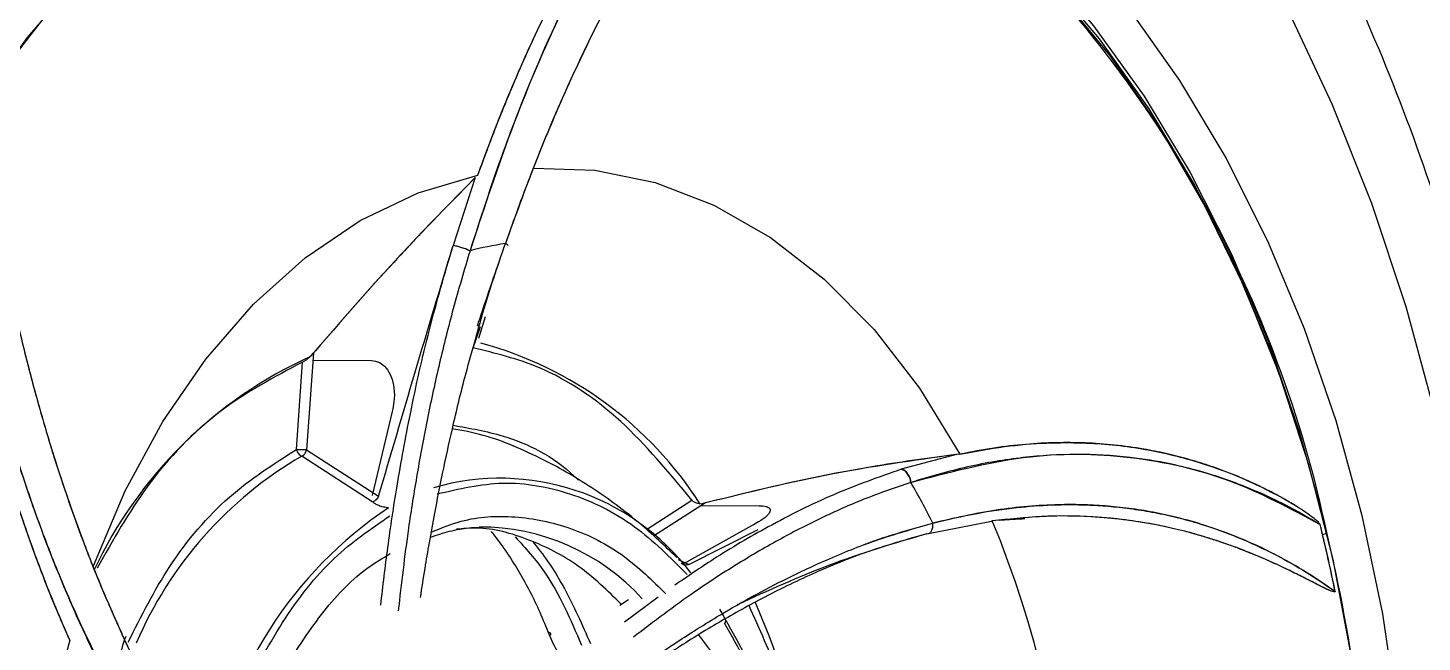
# Model space of a CAD drawing. Header units: inches. Extents: x 2 to 87, y 6 to 129.
# Drawn here: x 15.315 to 17.582, y 41.191 to 42.189 of the extents above; entities that cross this region are included whole.
import ezdxf

# ---------------------------------------------------------------- set-up
doc = ezdxf.new("R2010")
doc.units = ezdxf.units.IN
doc.header["$MEASUREMENT"] = 0
doc.layers.add('1', color=4, linetype='Continuous')

# ---------------------------------------------------------------- blocks, each defined once
blk = doc.blocks.new('2026 STRIDE')
at = {"layer": '1', "color": 3}
for p, q in [((13.7101, 20.8361), (13.674, 20.726)), ((13.7101, 20.8361), (13.674, 20.726)), ((13.7158, 20.5754), (13.7269, 20.6106)), ((13.7054, 20.5562), (13.7183, 20.594)), ((13.4193, 20.3944), (13.429, 20.5363)), ((13.4473, 20.5514), (13.4359, 20.3937)), ((13.446, 20.5398), (13.5414, 20.539)), ((13.5751, 20.4564), (13.5423, 20.3196)), ((13.5434, 20.3091), (13.4281, 20.3837)), ((13.4359, 20.3937), (13.553, 20.3185)), ((14.4922, 20.3864), (14.4025, 20.3623)), ((14.4922, 20.3864), (14.4025, 20.3623)), ((14.4978, 20.3868), (14.4922, 20.3864)), ((14.4978, 20.3868), (14.4922, 20.3864)), ((13.9882, 20.2643), (14.0618, 20.3124)), ((14.0843, 20.3077), (14, 20.2534)), ((14.0767, 20.3034), (14.1716, 20.3031)), ((14.1592, 20.2704), (14.0486, 20.2087)), ((14.0571, 20.2078), (14.1697, 20.2645)), ((14.4443, 20.2575), (14.549, 20.2782)), ((14.4443, 20.2575), (14.549, 20.2782)), ((14.549, 20.2782), (14.5505, 20.2783)), ((14.5622, 20.2799), (14.6033, 20.2822)), ((14.5641, 20.28), (14.5989, 20.282)), ((13.5667, 20.2225), (13.5715, 20.2257)), ((14.0401, 20.216), (14.0571, 20.2078)), ((13.9592, 20.1505), (13.945, 20.141)), ((14.0075, 20.1548), (13.9525, 20.1141)), ((14.1133, 20.1247), (14.1078, 20.1349)), ((14.1163, 20.119), (14.1133, 20.1247)), ((14.1173, 20.1174), (14.1136, 20.1244)), ((13.1419, 20.0906), (13.1397, 20.0858)), ((13.1619, 20.0393), (13.1397, 20.0858))]:
    blk.add_line(p, q, dxfattribs=at)
at = {"layer": '1', "color": 3, "flags": 128}
for points in [[(15.2702, 20.4526), (15.2232, 20.6261), (15.1674, 20.794), (15.1031, 20.9554), (15.0307, 21.1094), (14.9504, 21.2551), (14.8629, 21.3917), (14.7685, 21.5186), (14.6679, 21.6348), (14.5615, 21.7399), (14.45, 21.8331), (14.334, 21.9141), (14.2153, 21.9817)], [(15.1512, 20.287), (15.1846, 20.1277), (15.2086, 19.9648), (15.2231, 19.7996), (15.228, 19.6332), (15.2232, 19.4668), (15.2088, 19.3016), (15.185, 19.1387), (15.1518, 18.9792), (15.1094, 18.8244), (15.0583, 18.6752), (14.9987, 18.5327), (14.9311, 18.3979), (14.8559, 18.2717)], [(14.7724, 21.1104), (14.8547, 20.994), (14.93, 20.868), (14.9978, 20.7333), (15.0575, 20.5909), (15.1087, 20.4418), (15.1512, 20.287)], [(15.0184, 20.5127), (15.0034, 20.5534), (14.9452, 20.6929), (14.879, 20.8247), (14.8053, 20.9479), (14.7246, 21.0616), (14.6376, 21.1651)], [(15.0184, 20.5127), (15.0035, 20.5534), (14.9452, 20.6929), (14.879, 20.8247), (14.8053, 20.9479), (14.7247, 21.0616), (14.6376, 21.1651)], [(14.2485, 21.4718), (14.3302, 21.4282), (14.4338, 21.3599), (14.5329, 21.279), (14.627, 21.1864), (14.7152, 21.0825), (14.7971, 20.9681), (14.872, 20.8442), (14.9393, 20.7115), (14.9986, 20.571), (15.0494, 20.4237), (15.0906, 20.2743)], [(13.3138, 21.3714), (13.2632, 21.3369), (13.164, 21.2575), (13.0699, 21.1662), (12.9815, 21.0635), (12.8996, 20.9501), (12.8248, 20.8271), (12.7575, 20.6951), (12.6983, 20.5553), (12.6477, 20.4087), (12.606, 20.2563), (12.5735, 20.0993), (12.5504, 19.9388), (12.5369, 19.7761), (12.5332, 19.6317)], [(13.2127, 21.2986), (13.2071, 21.294), (13.1093, 21.2066), (13.0173, 21.1072), (12.9315, 20.9966), (12.8527, 20.8756), (12.7816, 20.7451), (12.7185, 20.6061), (12.6641, 20.4597), (12.6187, 20.3071), (12.5827, 20.1493), (12.5563, 19.9875), (12.5398, 19.8231), (12.5333, 19.6572), (12.5368, 19.4911), (12.5502, 19.326), (12.5736, 19.1633), (12.6037, 19.0166)], [(14.5606, 18.0276), (14.5847, 18.0504), (14.676, 18.1475), (14.7612, 18.2557), (14.8396, 18.374), (14.9107, 18.5016), (14.974, 18.6376), (15.029, 18.7809), (15.0752, 18.9306), (15.1124, 19.0854), (15.1402, 19.2443), (15.1585, 19.4061), (15.1671, 19.5695), (15.1659, 19.7334), (15.155, 19.8965), (15.1344, 20.0577), (15.1044, 20.2157), (15.065, 20.3694), (15.0167, 20.5177), (14.9597, 20.6594), (14.8945, 20.7935), (14.8216, 20.9189), (14.7415, 21.0349), (14.6548, 21.1405)], [(13.8055, 20.8516), (13.9044, 20.8482), (14.0023, 20.828), (14.098, 20.7914), (14.19, 20.7389), (14.2772, 20.6711), (14.3583, 20.5891), (14.4321, 20.4939), (14.4978, 20.3868)], [(13.8055, 20.8516), (13.9044, 20.8482), (14.0023, 20.828), (14.098, 20.7914), (14.19, 20.7389), (14.2772, 20.6711), (14.3583, 20.5891), (14.4321, 20.4939), (14.4978, 20.3868)], [(13.0895, 20.2052), (13.141, 20.3273), (13.2021, 20.4399), (13.2719, 20.5414), (13.3494, 20.6304), (13.4335, 20.7057), (13.5232, 20.7662), (13.6171, 20.8111), (13.7141, 20.8398)], [(13.0895, 20.2052), (13.141, 20.3273), (13.2021, 20.4399), (13.2719, 20.5414), (13.3494, 20.6304), (13.4335, 20.7057), (13.5232, 20.7662), (13.6171, 20.8111), (13.7141, 20.8398)]]:
    blk.add_lwpolyline(points, dxfattribs=at)
at = {"layer": '1', "color": 3}
for centre, radius, start, end in [((13.2066, 19.861), 1.9292, 11.9228, 46.115), ((13.8365, 20.1907), 0.5437, 98.2018, 104.3774), ((13.5597, 19.9757), 0.6125, 32.5727, 74.9099), ((13.7364, 19.8952), 0.7136, 114.3428, 154.9195), ((13.6132, 20.0248), 0.4076, 66.9875, 81.7286), ((13.7526, 19.8251), 0.646, 120.1599, 156.7904), ((13.7506, 19.9584), 0.3893, 37.2805, 106.1708), ((13.4254, 19.7648), 1.1478, 26.3843, 30.1364), ((13.9452, 19.7374), 0.6764, 123.7693, 170.8411), ((13.7183, 19.9132), 0.3553, 42.2467, 90.3197), ((12.9822, 19.6298), 1.6971, 345.0305, 22.465), ((12.6549, 19.6688), 2.5023, 13.5665, 13.9645), ((12.6238, 19.6613), 2.5343, 11.4416, 13.9583), ((13.1957, 23.677), 3.9094, 298.9393, 299.0537), ((12.6181, 19.6601), 2.5401, 11.4431, 13.5623), ((12.4915, 19.6369), 2.6761, 1.7055, 13.4528), ((12.9968, 19.6378), 1.2744, 354.937, 23.5568), ((14.6867, 19.6339), 1.6968, 164.588, 202.4676), ((14.4951, 19.6625), 1.4199, 162.655, 165.9107)]:
    blk.add_arc(centre, radius, start, end, dxfattribs=at)
for points, knots in [([(15.4553, 17.3783), (15.442, 17.3604), (15.4126, 17.3205), (15.3623, 17.2569), (15.3014, 17.1845), (15.2376, 17.1145), (15.1804, 17.0561), (15.1276, 17.0051), (15.0542, 16.9383), (14.9564, 16.858), (14.8431, 16.7771), (14.7437, 16.7151), (14.6557, 16.6666), (14.576, 16.6273), (14.4974, 16.5931), (14.42, 16.5637), (14.344, 16.5387), (14.2694, 16.5179), (14.1861, 16.4988), (14.0939, 16.4828), (13.9923, 16.4717), (13.8915, 16.4673), (13.7916, 16.4693), (13.6927, 16.4775), (13.5952, 16.4919), (13.5069, 16.5106), (13.4276, 16.532), (13.3565, 16.5546), (13.2855, 16.5809), (13.2146, 16.6108), (13.144, 16.6445), (13.0794, 16.6789), (12.9936, 16.729), (12.886, 16.8006), (12.774, 16.8894), (12.6803, 16.9739), (12.6032, 17.0503), (12.523, 17.1377), (12.4455, 17.2314), (12.3756, 17.3244), (12.3183, 17.4074), (12.2709, 17.481), (12.2309, 17.5469), (12.1945, 17.6102), (12.1616, 17.6707), (12.1319, 17.728), (12.1053, 17.7819), (12.0755, 17.8447), (12.0428, 17.9178), (12.0075, 18.0024), (11.975, 18.0862), (11.9451, 18.169), (11.9177, 18.2506), (11.8926, 18.3307), (11.8698, 18.4093), (11.8484, 18.4888), (11.8283, 18.5697), (11.8094, 18.6525), (11.7923, 18.7351), (11.7768, 18.8174), (11.763, 18.8992), (11.7508, 18.9806), (11.7363, 19.0899), (11.7218, 19.2279), (11.7102, 19.395), (11.7044, 19.562), (11.7045, 19.6916), (11.7066, 19.7838), (11.7086, 19.8391), (11.7112, 19.8946), (11.7144, 19.9503), (11.7184, 20.0062), (11.723, 20.0623), (11.7364, 20.2045), (11.7581, 20.3648), (11.7906, 20.5418), (11.8145, 20.6551), (11.8421, 20.77), (11.8707, 20.8757), (11.8998, 20.9731), (11.9289, 21.0628), (11.9616, 21.1554), (11.9941, 21.24), (12.0265, 21.3188), (12.0592, 21.3935), (12.0977, 21.4755), (12.1443, 21.5678), (12.1944, 21.659), (12.2422, 21.7391), (12.2783, 21.796), (12.3142, 21.8501), (12.3534, 21.9063), (12.4002, 21.9692), (12.4454, 22.0264), (12.4933, 22.0835), (12.5444, 22.1407), (12.5994, 22.198), (12.6538, 22.2508), (12.7201, 22.3109), (12.7992, 22.376), (12.8915, 22.4432), (12.9968, 22.5107), (13.1162, 22.5754), (13.2505, 22.6335), (13.372, 22.6738), (13.4801, 22.7008), (13.5747, 22.7183), (13.674, 22.7303), (13.7826, 22.7362), (13.9006, 22.7339), (14.024, 22.7218), (14.1302, 22.703), (14.2192, 22.6816), (14.291, 22.6611), (14.3633, 22.6369), (14.4362, 22.609), (14.5096, 22.5773), (14.5833, 22.5416), (14.6572, 22.5019), (14.7228, 22.4629), (14.7804, 22.4261), (14.8301, 22.3922), (14.8804, 22.3559), (14.9312, 22.317), (14.9824, 22.2755), (15.0339, 22.2313), (15.0808, 22.1886), (15.1503, 22.1223), (15.2439, 22.0249), (15.3335, 21.9188), (15.3969, 21.8368), (15.4341, 21.7865), (15.4736, 21.7307), (15.5151, 21.6691), (15.5619, 21.5958), (15.6097, 21.5159), (15.6543, 21.4361), (15.6888, 21.3704), (15.7147, 21.319), (15.7377, 21.2716), (15.7605, 21.2228), (15.7844, 21.1695), (15.8068, 21.1173), (15.8277, 21.0663), (15.8472, 21.0167), (15.8654, 20.9685), (15.884, 20.9173), (15.9177, 20.8197), (15.9621, 20.6758), (16.0037, 20.5126), (16.0331, 20.3765), (16.0536, 20.2662), (16.071, 20.1568), (16.0853, 20.0485), (16.0972, 19.9358), (16.1063, 19.8183), (16.1123, 19.6956), (16.1146, 19.5733), (16.1135, 19.4515), (16.1088, 19.3305), (16.1007, 19.2104), (16.0883, 19.0813), (16.0704, 18.9433), (16.0459, 18.7965), (16.0161, 18.651), (15.9824, 18.5131), (15.9453, 18.3822), (15.9054, 18.2578), (15.8608, 18.1338), (15.8178, 18.0269), (15.7779, 17.9357), (15.742, 17.8589), (15.703, 17.7807), (15.6606, 17.7012), (15.6148, 17.6208), (15.5654, 17.5397), (15.5122, 17.4581), (15.4745, 17.4052), (15.4553, 17.3783)], [0, 0, 0, 0, 0.003885, 0.008666, 0.014333, 0.020784, 0.025826, 0.029337, 0.034378, 0.044406, 0.053417, 0.06143, 0.067599, 0.073623, 0.079504, 0.085243, 0.090843, 0.096306, 0.101632, 0.109051, 0.116415, 0.123726, 0.130985, 0.138194, 0.145354, 0.152468, 0.157767, 0.163114, 0.168509, 0.173952, 0.179443, 0.184984, 0.18922, 0.199995, 0.211316, 0.217665, 0.224617, 0.232173, 0.240066, 0.247141, 0.253354, 0.258129, 0.262625, 0.266842, 0.270781, 0.274442, 0.277826, 0.280932, 0.286107, 0.291137, 0.296022, 0.300763, 0.305361, 0.309815, 0.314125, 0.318293, 0.32274, 0.327135, 0.331477, 0.335766, 0.340002, 0.344185, 0.348315, 0.356765, 0.36518, 0.37356, 0.381906, 0.384671, 0.387451, 0.390247, 0.393059, 0.395886, 0.398728, 0.401586, 0.417571, 0.423412, 0.429428, 0.435618, 0.441981, 0.446803, 0.451884, 0.457222, 0.462817, 0.466829, 0.471398, 0.476522, 0.482199, 0.489169, 0.494664, 0.49869, 0.501251, 0.506361, 0.51118, 0.515709, 0.519949, 0.525235, 0.530348, 0.535288, 0.540056, 0.548063, 0.555832, 0.563363, 0.573994, 0.58443, 0.594676, 0.601716, 0.608736, 0.615738, 0.623652, 0.632542, 0.641498, 0.650523, 0.655703, 0.660952, 0.66627, 0.671659, 0.677119, 0.68265, 0.688254, 0.693933, 0.697746, 0.701641, 0.70562, 0.709683, 0.71383, 0.718062, 0.722379, 0.725584, 0.735683, 0.746794, 0.750099, 0.753702, 0.757605, 0.761809, 0.766316, 0.772246, 0.777346, 0.781399, 0.784399, 0.786715, 0.789949, 0.793079, 0.796105, 0.799027, 0.801843, 0.804553, 0.807158, 0.810423, 0.820741, 0.830548, 0.836333, 0.842026, 0.847627, 0.853134, 0.858546, 0.864732, 0.870893, 0.877028, 0.883137, 0.889221, 0.895278, 0.901309, 0.908848, 0.916421, 0.924028, 0.931668, 0.938408, 0.945265, 0.952241, 0.959337, 0.963768, 0.968382, 0.97318, 0.978165, 0.983338, 0.9887, 0.994254, 1, 1, 1, 1]), ([(14.2062, 21.9885), (14.1941, 21.995), (14.1458, 22.0209), (14.0584, 22.0556), (13.944, 22.0924), (13.8268, 22.1174), (13.7071, 22.1313), (13.5853, 22.1332), (13.462, 22.1226), (13.3376, 22.0991), (13.2128, 22.0621), (13.0932, 22.0132), (12.98, 21.9542), (12.8739, 21.8871), (12.7713, 21.8101), (12.6726, 21.7236), (12.5782, 21.6279), (12.4885, 21.5236), (12.404, 21.411), (12.325, 21.2909), (12.2517, 21.1637), (12.1846, 21.0301), (12.124, 20.8909), (12.07, 20.7467), (12.0229, 20.5987), (11.983, 20.448), (11.9505, 20.2968), (11.9258, 20.1498), (11.9092, 20.0171), (11.8987, 19.9001), (11.891, 19.775), (11.8899, 19.6862), (11.8892, 19.632)], [0, 0, 0, 0, 0.011646, 0.046441, 0.081566, 0.117076, 0.153025, 0.189471, 0.226466, 0.264048, 0.302246, 0.341068, 0.375901, 0.410735, 0.44556, 0.480374, 0.515169, 0.549942, 0.584685, 0.61939, 0.654048, 0.688643, 0.723153, 0.757544, 0.791756, 0.825681, 0.859096, 0.89145, 0.920937, 0.944039, 0.965829, 1, 1, 1, 1]), ([(15.073, 21.6984), (15.1183, 21.6289), (15.2089, 21.4897), (15.3265, 21.26), (15.3918, 21.0956), (15.4242, 21.014)], [0, 0, 0, 0, 0.3350659, 0.6701315, 1, 1, 1, 1]), ([(15.4522, 19.634), (15.4504, 19.723), (15.4468, 19.9009), (15.4186, 20.1652), (15.3739, 20.4244), (15.3116, 20.6759), (15.2327, 20.9176), (15.1375, 21.1465), (15.0283, 21.3623), (14.9438, 21.4917), (14.9016, 21.5565)], [0, 0, 0, 0, 0.1250002, 0.2500002, 0.375, 0.4999999, 0.6249998, 0.7499998, 0.8749998, 1, 1, 1, 1]), ([(12.4966, 19.632), (12.4975, 19.6855), (12.4986, 19.7605), (12.5064, 19.8706), (12.5156, 19.9638), (12.5309, 20.0738), (12.5516, 20.1875), (12.5784, 20.3043), (12.6112, 20.4219), (12.6502, 20.5386), (12.6952, 20.6531), (12.7461, 20.7643), (12.8028, 20.8711), (12.8648, 20.9727), (12.9321, 21.0683), (13.0043, 21.1573), (13.0811, 21.2391), (13.1622, 21.3131), (13.2473, 21.3791), (13.3363, 21.4354), (13.4023, 21.4718), (13.4391, 21.4862), (13.4444, 21.4883)], [0, 0, 0, 0, 0.064583, 0.090532, 0.133583, 0.178172, 0.225893, 0.275574, 0.326743, 0.379025, 0.432161, 0.485965, 0.540308, 0.5951, 0.650287, 0.705843, 0.761771, 0.8181, 0.874886, 0.932209, 0.990177, 1, 1, 1, 1]), ([(14.0835, 21.4952), (14.0462, 21.4428), (13.9715, 21.338), (13.8685, 21.1506), (13.776, 20.9434), (13.7264, 20.7927), (13.7015, 20.7173)], [0, 0, 0, 0, 0.250185, 0.500172, 0.750054, 1, 1, 1, 1]), ([(14.0835, 21.4952), (14.0721, 21.4797), (14.0463, 21.4447), (14.0046, 21.3835), (13.9588, 21.3108), (13.9102, 21.2261), (13.8571, 21.1229), (13.8031, 21.0029), (13.749, 20.8644), (13.7181, 20.7685), (13.7015, 20.7173)], [0, 0, 0, 0, 0.076042, 0.171909, 0.282488, 0.393719, 0.52075, 0.682832, 0.830704, 1, 1, 1, 1]), ([(13.7141, 20.8398), (13.7265, 20.8734), (13.7489, 20.9338), (13.782, 21.0119), (13.811, 21.0757), (13.8387, 21.1323), (13.865, 21.1825), (13.8897, 21.2268), (13.9122, 21.2652), (13.9351, 21.3023), (13.9621, 21.344), (13.9913, 21.3861), (14.0204, 21.4252), (14.0432, 21.4537), (14.0602, 21.4735), (14.0717, 21.4859), (14.0786, 21.4924), (14.0818, 21.4947), (14.0829, 21.4952), (14.0833, 21.4952), (14.0835, 21.4952)], [0, 0, 0, 0, 0.129192, 0.232247, 0.31224, 0.390926, 0.471292, 0.530715, 0.589837, 0.648641, 0.707111, 0.793751, 0.863677, 0.916276, 0.953866, 0.980045, 0.99375, 0.997767, 0.999092, 1, 1, 1, 1]), ([(13.7141, 20.8398), (13.722, 20.8613), (13.7374, 20.9033), (13.7614, 20.9633), (13.7857, 21.0201), (13.8106, 21.0748), (13.8368, 21.1285), (13.8622, 21.1772), (13.8864, 21.221), (13.9091, 21.2601), (13.9325, 21.2983), (13.9569, 21.3359), (13.9813, 21.3717), (14.0044, 21.4038), (14.0247, 21.4306), (14.0464, 21.4576), (14.0642, 21.4783), (14.0775, 21.4915), (14.0814, 21.4945), (14.0827, 21.4951), (14.0832, 21.4952), (14.0834, 21.4952), (14.0835, 21.4952)], [0, 0, 0, 0, 0.082507, 0.161152, 0.235824, 0.31015, 0.385664, 0.462423, 0.5218, 0.581626, 0.641914, 0.702681, 0.76537, 0.822714, 0.87059, 0.910727, 0.974984, 0.992345, 0.99734, 0.998943, 0.999534, 1, 1, 1, 1]), ([(14.1608, 21.4715), (14.1385, 21.4441), (14.0985, 21.3947), (14.0557, 21.3342), (14.0315, 21.2978), (14.0211, 21.2819), (14.0117, 21.2672), (14.0031, 21.2536), (13.9955, 21.2413), (13.9681, 21.1963), (13.9224, 21.1152), (13.8621, 20.9913), (13.8072, 20.8624), (13.775, 20.7731), (13.759, 20.7288)], [0, 0, 0, 0, 0.143681, 0.258946, 0.284439, 0.307979, 0.329566, 0.3492, 0.36688, 0.382606, 0.540573, 0.696139, 0.849289, 1, 1, 1, 1]), ([(14.1608, 21.4715), (14.1441, 21.4512), (14.1072, 21.406), (14.0554, 21.3344), (14.005, 21.2578), (13.9614, 21.1848), (13.9172, 21.1037), (13.8737, 21.0155), (13.8321, 20.9212), (13.7937, 20.8259), (13.7709, 20.7623), (13.759, 20.7288)], [0, 0, 0, 0, 0.107424, 0.238431, 0.34234, 0.449844, 0.54517, 0.666079, 0.783931, 0.886397, 1, 1, 1, 1]), ([(12.9042, 20.9394), (12.9108, 20.8946), (12.9227, 20.8138), (12.9391, 20.7261), (12.9494, 20.676), (12.9539, 20.6545), (12.9582, 20.6349), (12.9622, 20.6172), (12.9659, 20.6012), (12.9793, 20.5439), (13.0047, 20.4468), (13.0461, 20.3159), (13.0913, 20.1943), (13.1236, 20.1218), (13.1397, 20.0858)], [0, 0, 0, 0, 0.143689, 0.258956, 0.284448, 0.307987, 0.329573, 0.349205, 0.366882, 0.382606, 0.540573, 0.696139, 0.849289, 1, 1, 1, 1]), ([(12.9042, 20.9394), (12.9091, 20.9058), (12.9199, 20.8314), (12.9389, 20.7255), (12.9608, 20.6212), (12.9829, 20.5295), (13.0087, 20.4352), (13.0381, 20.341), (13.0707, 20.2493), (13.1045, 20.1639), (13.1276, 20.1127), (13.1397, 20.0858)], [0, 0, 0, 0, 0.107485, 0.238567, 0.342524, 0.450049, 0.545403, 0.666277, 0.784106, 0.886487, 1, 1, 1, 1]), ([(13.0509, 20.0848), (13.04, 20.1099), (13.0188, 20.1589), (12.9908, 20.2327), (12.9673, 20.3009), (12.9476, 20.3638), (12.9255, 20.4409), (12.9029, 20.5309), (12.884, 20.6204), (12.8714, 20.6891), (12.8631, 20.7396), (12.8564, 20.7874), (12.8522, 20.8229), (12.8507, 20.8453), (12.8508, 20.8516), (12.851, 20.8534), (12.8512, 20.8541), (12.8513, 20.8543), (12.8514, 20.8544)], [0, 0, 0, 0, 0.113953, 0.222942, 0.314775, 0.393989, 0.474125, 0.615342, 0.735005, 0.804943, 0.865955, 0.917844, 0.976853, 0.99284, 0.997477, 0.998985, 0.999549, 1, 1, 1, 1]), ([(13.0509, 20.0848), (13.043, 20.1029), (13.0276, 20.138), (13.0061, 20.1921), (12.9862, 20.2459), (12.9675, 20.3006), (12.9496, 20.3572), (12.9339, 20.4113), (12.9202, 20.4624), (12.9084, 20.5098), (12.8973, 20.5581), (12.8867, 20.6076), (12.8773, 20.6564), (12.8692, 20.7022), (12.8628, 20.7426), (12.8566, 20.7856), (12.8524, 20.8201), (12.8507, 20.8446), (12.8508, 20.8514), (12.851, 20.8534), (12.8512, 20.8541), (12.8513, 20.8543), (12.8514, 20.8544)], [0, 0, 0, 0, 0.082382, 0.160914, 0.235488, 0.309692, 0.385138, 0.461887, 0.521286, 0.581118, 0.641396, 0.702136, 0.764497, 0.820108, 0.868797, 0.91041, 0.974901, 0.992322, 0.997333, 0.99894, 0.999533, 1, 1, 1, 1]), ([(12.8514, 20.8544), (12.8662, 20.7761), (12.8959, 20.6196), (12.9572, 20.3953), (13.0314, 20.1854), (13.089, 20.0672), (13.1178, 20.0082)], [0, 0, 0, 0, 0.250185, 0.500172, 0.750054, 1, 1, 1, 1]), ([(12.8514, 20.8544), (12.8569, 20.8237), (12.8677, 20.7641), (12.8877, 20.668), (12.9094, 20.5748), (12.9341, 20.4817), (12.9617, 20.3883), (12.9947, 20.2898), (13.0334, 20.189), (13.0743, 20.0946), (13.1033, 20.037), (13.1178, 20.0082)], [0, 0, 0, 0, 0.097964, 0.189913, 0.30984, 0.402141, 0.500118, 0.628525, 0.750026, 0.874995, 1, 1, 1, 1]), ([(13.7101, 20.8361), (13.6633, 20.7884), (13.5692, 20.6926), (13.4847, 20.5945), (13.4422, 20.5454)], [0, 0, 0, 0, 0.498632, 1, 1, 1, 1]), ([(13.7101, 20.8361), (13.6812, 20.8069), (13.6361, 20.7613), (13.5473, 20.6665), (13.49, 20.6005), (13.4473, 20.5514)], [0, 0, 0, 0, 0.312171, 0.487913, 1, 1, 1, 1]), ([(13.553, 20.3185), (13.5725, 20.385), (13.6119, 20.5194), (13.6532, 20.6567), (13.674, 20.726)], [0, 0, 0, 0, 0.49469, 1, 1, 1, 1]), ([(13.5564, 20.1417), (13.5601, 20.1729), (13.5676, 20.2371), (13.5834, 20.3408), (13.605, 20.4589), (13.6342, 20.5901), (13.6607, 20.6804), (13.674, 20.726)], [0, 0, 0, 0, 0.15975, 0.329609, 0.529308, 0.76251, 1, 1, 1, 1]), ([(13.7015, 20.7173), (13.6921, 20.6859), (13.6741, 20.6254), (13.6514, 20.5343), (13.6319, 20.445), (13.6153, 20.3555), (13.5985, 20.251), (13.5899, 20.1768), (13.5847, 20.1321)], [0, 0, 0, 0, 0.163946, 0.315278, 0.467646, 0.619723, 0.770778, 1, 1, 1, 1]), ([(13.7015, 20.7173), (13.6997, 20.7181), (13.6969, 20.7192), (13.692, 20.7209), (13.688, 20.7222), (13.6839, 20.7234), (13.6789, 20.7248), (13.6759, 20.7255), (13.674, 20.726)], [0, 0, 0, 0, 0.241089, 0.371167, 0.503762, 0.635799, 0.764278, 1, 1, 1, 1]), ([(13.7015, 20.7173), (13.6997, 20.7181), (13.697, 20.7191), (13.6922, 20.7208), (13.6882, 20.7221), (13.6841, 20.7234), (13.679, 20.7248), (13.676, 20.7255), (13.674, 20.726)], [0, 0, 0, 0, 0.235292, 0.3636402, 0.4956289, 0.6282666, 0.7584736, 1, 1, 1, 1]), ([(13.7114, 20.577), (13.7151, 20.5902), (13.7291, 20.6415), (13.7462, 20.6916), (13.759, 20.7288)], [0, 0, 0, 0, 0.257395, 1, 1, 1, 1]), ([(13.7137, 20.5955), (13.7161, 20.603), (13.731, 20.6476), (13.7462, 20.6919), (13.759, 20.7288)], [0, 0, 0, 0, 0.16697, 1, 1, 1, 1]), ([(13.7633, 20.7257), (13.7631, 20.726), (13.7629, 20.7267), (13.7602, 20.7281), (13.759, 20.7288)], [0, 0, 0, 0, 0.5125, 1, 1, 1, 1]), ([(13.7633, 20.7256), (13.7631, 20.726), (13.7629, 20.7267), (13.7602, 20.7281), (13.759, 20.7288)], [0, 0, 0, 0, 0.515809, 1, 1, 1, 1]), ([(13.6211, 20.1541), (13.6235, 20.1698), (13.6279, 20.1993), (13.6358, 20.245), (13.6451, 20.2964), (13.6573, 20.3582), (13.6738, 20.4336), (13.6916, 20.5077), (13.7057, 20.557), (13.7114, 20.577)], [0, 0, 0, 0, 0.111139, 0.209553, 0.323227, 0.474143, 0.646249, 0.856823, 1, 1, 1, 1]), ([(14.0618, 20.3124), (14.0246, 20.3574), (13.9501, 20.4472), (13.8269, 20.5303), (13.7428, 20.5507), (13.7065, 20.5595)], [0, 0, 0, 0, 0.362577, 0.725154, 1, 1, 1, 1]), ([(13.429, 20.5363), (13.3835, 20.5122), (13.2923, 20.4639), (13.1779, 20.3474), (13.1212, 20.2475), (13.0952, 20.2018)], [0, 0, 0, 0, 0.351872, 0.703744, 1, 1, 1, 1]), ([(13.429, 20.5363), (13.4296, 20.5366), (13.4309, 20.5372), (13.4339, 20.5391), (13.4381, 20.5422), (13.443, 20.5466), (13.4459, 20.5498), (13.4473, 20.5514)], [0, 0, 0, 0, 0.105476, 0.219665, 0.464858, 0.730397, 1, 1, 1, 1]), ([(13.5414, 20.539), (13.5458, 20.5384), (13.5547, 20.5371), (13.5657, 20.5273), (13.574, 20.5128), (13.5786, 20.4937), (13.5789, 20.4739), (13.5762, 20.4615), (13.5751, 20.4564)], [0, 0, 0, 0, 0.161416, 0.322613, 0.489718, 0.670379, 0.864807, 1, 1, 1, 1]), ([(13.6742, 20.4337), (13.7012, 20.429), (13.7694, 20.4172), (13.8391, 20.3826), (13.8757, 20.3467), (13.878, 20.3445)], [0, 0, 0, 0, 0.381562, 0.960944, 1, 1, 1, 1]), ([(14.0375, 20.219), (14.0178, 20.2378), (13.9747, 20.279), (13.9002, 20.3337), (13.8282, 20.3757), (13.7819, 20.3958), (13.765, 20.4031)], [0, 0, 0, 0, 0.247217, 0.540417, 0.833393, 1, 1, 1, 1]), ([(14.4978, 20.3868), (14.522, 20.3914), (14.5697, 20.4003), (14.6361, 20.4056), (14.6944, 20.4059), (14.7457, 20.4025), (14.806, 20.3944), (14.8726, 20.3791), (14.9345, 20.3575), (14.98, 20.3377), (15.0127, 20.3208), (15.033, 20.31), (15.0421, 20.3038), (15.0421, 20.3038)], [0, 0, 0, 0, 0.122333, 0.24079, 0.341337, 0.427502, 0.514384, 0.668604, 0.798613, 0.873973, 0.94115, 0.999998, 1, 1, 1, 1]), ([(15.0833, 20.2726), (15.0832, 20.2727), (15.0831, 20.273), (15.0829, 20.2735), (15.082, 20.2747), (15.0789, 20.278), (15.067, 20.2877), (15.0486, 20.3), (15.0242, 20.3146), (14.999, 20.3282), (14.9693, 20.3425), (14.9365, 20.3563), (14.9021, 20.3688), (14.8676, 20.3794), (14.8325, 20.3882), (14.7932, 20.396), (14.7496, 20.4021), (14.7019, 20.4055), (14.6539, 20.4059), (14.6043, 20.4032), (14.5523, 20.3974), (14.5162, 20.3904), (14.4978, 20.3868)], [0, 0, 0, 0, 0.000424, 0.000953, 0.002361, 0.006672, 0.021485, 0.076007, 0.1158, 0.163488, 0.218903, 0.281854, 0.342455, 0.402831, 0.46299, 0.52294, 0.602159, 0.67985, 0.756079, 0.833442, 0.914786, 1, 1, 1, 1]), ([(13.146, 20.0816), (13.1673, 20.1239), (13.2131, 20.2147), (13.307, 20.3229), (13.3822, 20.3708), (13.4193, 20.3944)], [0, 0, 0, 0, 0.3058982, 0.6571606, 1, 1, 1, 1]), ([(13.4193, 20.3944), (13.4197, 20.3932), (13.4204, 20.3908), (13.4226, 20.3876), (13.4252, 20.385), (13.4271, 20.3841), (13.4281, 20.3837)], [0, 0, 0, 0, 0.25, 0.5, 0.75, 1, 1, 1, 1]), ([(13.4359, 20.3937), (13.4347, 20.3937), (13.4322, 20.3937), (13.4275, 20.3939), (13.4228, 20.3941), (13.4204, 20.3943), (13.4193, 20.3944)], [0, 0, 0, 0, 0.2515858, 0.503727, 0.7548358, 1, 1, 1, 1]), ([(13.4281, 20.3837), (13.4289, 20.3841), (13.4306, 20.385), (13.4328, 20.3873), (13.4348, 20.3902), (13.4355, 20.3925), (13.4359, 20.3937)], [0, 0, 0, 0, 0.235223, 0.500032, 0.721415, 1, 1, 1, 1]), ([(14.4922, 20.3864), (14.4223, 20.3766), (14.2822, 20.3568), (14.1448, 20.3226), (14.0759, 20.3055)], [0, 0, 0, 0, 0.498632, 1, 1, 1, 1]), ([(14.4922, 20.3864), (14.4493, 20.3807), (14.3823, 20.3716), (14.2459, 20.347), (14.1532, 20.3245), (14.0843, 20.3077)], [0, 0, 0, 0, 0.312274, 0.48796, 1, 1, 1, 1]), ([(14.4181, 20.341), (14.4795, 20.3573), (14.6023, 20.3899), (14.7764, 20.3872), (14.9395, 20.3502), (15.0353, 20.2985), (15.0833, 20.2726)], [0, 0, 0, 0, 0.2499457, 0.4998281, 0.7498148, 1, 1, 1, 1]), ([(15.0833, 20.2726), (15.0648, 20.2833), (15.0292, 20.3041), (14.9678, 20.3324), (14.9051, 20.3551), (14.8386, 20.3721), (14.7681, 20.3836), (14.6886, 20.3881), (14.6001, 20.3827), (14.5105, 20.3681), (14.4489, 20.3501), (14.4181, 20.341)], [0, 0, 0, 0, 0.097963, 0.189912, 0.309855, 0.402131, 0.500112, 0.62854, 0.750018, 0.87499, 1, 1, 1, 1]), ([(14.4025, 20.3623), (14.3658, 20.3494), (14.2931, 20.3238), (14.1912, 20.2727), (14.1051, 20.2224), (14.0551, 20.1881), (14.0344, 20.1739)], [0, 0, 0, 0, 0.2925472, 0.5798116, 0.8258065, 1, 1, 1, 1]), ([(14.4181, 20.341), (14.4175, 20.3436), (14.4168, 20.3475), (14.4145, 20.3524), (14.4123, 20.3558), (14.4099, 20.3586), (14.4066, 20.3614), (14.4041, 20.3619), (14.4025, 20.3623)], [0, 0, 0, 0, 0.241088, 0.371167, 0.503762, 0.635799, 0.764277, 1, 1, 1, 1]), ([(14.4025, 20.3623), (14.4041, 20.3619), (14.4066, 20.3613), (14.4099, 20.3586), (14.4124, 20.3557), (14.4145, 20.3523), (14.4168, 20.3474), (14.4175, 20.3436), (14.4181, 20.341)], [0, 0, 0, 0, 0.2383944, 0.3676766, 0.4999994, 0.6323224, 0.7616048, 1, 1, 1, 1]), ([(13.6479, 20.3223), (13.6836, 20.3306), (13.7557, 20.3473), (13.8655, 20.3271), (13.9686, 20.2775), (14.0268, 20.2191), (14.0547, 20.1912)], [0, 0, 0, 0, 0.250583, 0.507547, 0.76451, 1, 1, 1, 1]), ([(14.4181, 20.341), (14.3926, 20.3323), (14.3437, 20.3155), (14.2719, 20.2835), (14.2026, 20.2479), (14.1342, 20.2078), (14.0552, 20.1566), (14.0003, 20.1148), (13.9672, 20.0896)], [0, 0, 0, 0, 0.163946, 0.315278, 0.467646, 0.619723, 0.770778, 1, 1, 1, 1]), ([(13.553, 20.3185), (13.5525, 20.3175), (13.5514, 20.3155), (13.549, 20.3127), (13.5462, 20.3104), (13.5443, 20.3095), (13.5434, 20.3091)], [0, 0, 0, 0, 0.2437175, 0.4995181, 0.7555769, 1, 1, 1, 1]), ([(13.5692, 20.2997), (13.5664, 20.3), (13.5609, 20.3006), (13.5537, 20.303), (13.5477, 20.3059), (13.5448, 20.308), (13.5434, 20.3091)], [0, 0, 0, 0, 0.282347, 0.563256, 0.780507, 1, 1, 1, 1]), ([(14.0618, 20.3124), (14.0623, 20.3118), (14.0634, 20.3106), (14.0664, 20.3087), (14.0703, 20.3072), (14.0737, 20.307), (14.075, 20.307)], [0, 0, 0, 0, 0.16869, 0.351081, 0.740125, 1, 1, 1, 1]), ([(13.2883, 19.8421), (13.3012, 19.8908), (13.3273, 19.9895), (13.3943, 20.1169), (13.4758, 20.2215), (13.5402, 20.2655), (13.5712, 20.2866)], [0, 0, 0, 0, 0.249963, 0.506291, 0.762619, 1, 1, 1, 1]), ([(13.6386, 20.2604), (13.6547, 20.2669), (13.6988, 20.2848), (13.7759, 20.2885), (13.8658, 20.2702), (13.9499, 20.2282), (13.9977, 20.1817), (14.0197, 20.1602)], [0, 0, 0, 0, 0.124232, 0.342537, 0.569917, 0.802123, 1, 1, 1, 1]), ([(14.1716, 20.3031), (14.1756, 20.3029), (14.1838, 20.3024), (14.1895, 20.2987), (14.1898, 20.2932), (14.1837, 20.2857), (14.1729, 20.2777), (14.1632, 20.2725), (14.1592, 20.2704)], [0, 0, 0, 0, 0.1614156, 0.3226132, 0.4897181, 0.6703789, 0.8648072, 1, 1, 1, 1]), ([(14.4536, 20.2748), (14.4777, 20.2805), (14.5236, 20.2914), (14.5882, 20.3006), (14.6479, 20.3051), (14.6975, 20.3051), (14.7396, 20.3026), (14.7747, 20.2987), (14.8105, 20.293), (14.8469, 20.2853), (14.8914, 20.2733), (14.9474, 20.2538), (15.0064, 20.2266), (15.0613, 20.1957), (15.0922, 20.1746), (15.1077, 20.164)], [0, 0, 0, 0, 0.0978014, 0.1865554, 0.2672393, 0.3488641, 0.3989655, 0.4508316, 0.5045081, 0.560042, 0.6174808, 0.7121074, 0.8292958, 0.9141473, 1, 1, 1, 1]), ([(15.1077, 20.164), (15.0907, 20.1756), (15.0539, 20.2006), (14.9996, 20.2299), (14.946, 20.2538), (14.8986, 20.2709), (14.8536, 20.2838), (14.8123, 20.2928), (14.7732, 20.299), (14.7345, 20.303), (14.6963, 20.305), (14.6378, 20.3049), (14.5576, 20.2985), (14.4882, 20.2827), (14.4536, 20.2748)], [0, 0, 0, 0, 0.093709, 0.203484, 0.281445, 0.361964, 0.432567, 0.492881, 0.551489, 0.608449, 0.663815, 0.717642, 0.859157, 1, 1, 1, 1]), ([(15.1077, 20.164), (15.1077, 20.1639), (15.1078, 20.1638), (15.1077, 20.1636), (15.1077, 20.1634), (15.1076, 20.1633), (15.1075, 20.1632), (15.1071, 20.163), (15.1064, 20.1629), (15.103, 20.1635), (15.0968, 20.1663), (15.0869, 20.171), (15.0747, 20.1772), (15.0559, 20.1868), (15.0293, 20.2001), (14.9923, 20.2172), (14.9609, 20.23), (14.9365, 20.239), (14.9212, 20.2444), (14.9017, 20.2507), (14.8801, 20.2571), (14.8588, 20.2628), (14.8399, 20.2672), (14.7989, 20.276), (14.7348, 20.285), (14.6439, 20.2881), (14.582, 20.2816), (14.5505, 20.2783)], [0, 0, 0, 0, 0.00042, 0.000604, 0.000787, 0.000979, 0.001193, 0.001711, 0.003214, 0.005424, 0.021726, 0.040756, 0.065684, 0.096463, 0.154492, 0.22514, 0.313815, 0.334127, 0.362716, 0.39949, 0.442313, 0.481177, 0.514855, 0.543414, 0.699345, 0.847104, 1, 1, 1, 1]), ([(15.1077, 20.164), (15.1077, 20.164), (15.1078, 20.1639), (15.1078, 20.1637), (15.1077, 20.1635), (15.1077, 20.1634), (15.1076, 20.1633), (15.1075, 20.1632), (15.1071, 20.163), (15.1064, 20.1629), (15.1029, 20.1635), (15.0975, 20.166), (15.0898, 20.1696), (15.0816, 20.1737), (15.072, 20.1786), (15.0577, 20.1859), (15.0381, 20.1957), (15.0123, 20.208), (14.9827, 20.2211), (14.9534, 20.2329), (14.9242, 20.2434), (14.8951, 20.2529), (14.8615, 20.2623), (14.8108, 20.274), (14.7611, 20.2814), (14.6963, 20.2865), (14.6327, 20.2873), (14.5773, 20.2812), (14.5505, 20.2783)], [0, 0, 0, 0, 0.000225, 0.000426, 0.000613, 0.000798, 0.000994, 0.001212, 0.001742, 0.003283, 0.005549, 0.022249, 0.035881, 0.052501, 0.072092, 0.094631, 0.138915, 0.189891, 0.247391, 0.311224, 0.357451, 0.41123, 0.472366, 0.540636, 0.682015, 0.731007, 0.870298, 1, 1, 1, 1]), ([(13.6371, 20.2519), (13.6475, 20.2554), (13.6691, 20.2627), (13.6973, 20.2674), (13.7112, 20.2679), (13.7168, 20.2681)], [0, 0, 0, 0, 0.3581311, 0.744743, 1, 1, 1, 1]), ([(13.9478, 20.1429), (13.925, 20.1649), (13.8783, 20.2102), (13.7976, 20.2501), (13.7298, 20.2695), (13.6904, 20.2658), (13.6796, 20.2648)], [0, 0, 0, 0, 0.285615, 0.586469, 0.887323, 1, 1, 1, 1]), ([(13.8285, 20.0983), (13.8236, 20.1103), (13.8139, 20.134), (13.7975, 20.1674), (13.7801, 20.1987), (13.7616, 20.2275), (13.747, 20.2483), (13.7382, 20.2589), (13.7364, 20.2611)], [0, 0, 0, 0, 0.19807, 0.392094, 0.582128, 0.768244, 0.950534, 1, 1, 1, 1]), ([(14.0002, 20.0561), (14.0116, 20.0639), (14.0335, 20.0791), (14.068, 20.1012), (14.1075, 20.1257), (14.1555, 20.1533), (14.2145, 20.1846), (14.2838, 20.217), (14.3649, 20.2496), (14.4227, 20.266), (14.4536, 20.2748)], [0, 0, 0, 0, 0.077905, 0.150178, 0.233656, 0.344485, 0.470875, 0.625514, 0.799986, 1, 1, 1, 1]), ([(14.3424, 20.2402), (14.3484, 20.2424), (14.3862, 20.2562), (14.4228, 20.2663), (14.4536, 20.2748)], [0, 0, 0, 0, 0.157345, 1, 1, 1, 1]), ([(14.4443, 20.2575), (14.4457, 20.2577), (14.4486, 20.2581), (14.4519, 20.262), (14.4539, 20.2678), (14.4537, 20.2726), (14.4536, 20.2748)], [0, 0, 0, 0, 0.240996, 0.5, 0.759004, 1, 1, 1, 1]), ([(14.4443, 20.2575), (14.4457, 20.2577), (14.4486, 20.2581), (14.4519, 20.262), (14.4539, 20.2678), (14.4537, 20.2726), (14.4536, 20.2748)], [0, 0, 0, 0, 0.2409613, 0.4999512, 0.7589682, 1, 1, 1, 1]), ([(13.7751, 20.2524), (13.7917, 20.2341), (13.8358, 20.1855), (13.8648, 20.1184), (13.8829, 20.0765)], [0, 0, 0, 0, 0.375222, 1, 1, 1, 1]), ([(13.8041, 20.2437), (13.8046, 20.2431), (13.8236, 20.2208), (13.8578, 20.1689), (13.8838, 20.1098), (13.8972, 20.0794)], [0, 0, 0, 0, 0.0134, 0.490987, 1, 1, 1, 1]), ([(14.4443, 20.2575), (14.4128, 20.2486), (14.3504, 20.231), (14.2607, 20.1944), (14.1781, 20.1544), (14.102, 20.1116), (14.0467, 20.0778), (14.0161, 20.0567), (14.0093, 20.0521)], [0, 0, 0, 0, 0.212627, 0.42215, 0.610962, 0.781154, 0.952048, 1, 1, 1, 1]), ([(14.4443, 20.2575), (14.3914, 20.2421), (14.2916, 20.213), (14.1857, 20.1649), (14.1359, 20.1423)], [0, 0, 0, 0, 0.529331, 1, 1, 1, 1]), ([(13.3196, 19.7993), (13.3282, 19.8388), (13.3461, 19.9213), (13.3949, 20.0326), (13.4575, 20.1277), (13.5162, 20.1914), (13.5549, 20.2152), (13.5667, 20.2225)], [0, 0, 0, 0, 0.216519, 0.451574, 0.681745, 0.902728, 1, 1, 1, 1]), ([(14.0571, 20.2078), (14.056, 20.2074), (14.0538, 20.2066), (14.0503, 20.2067), (14.0471, 20.2077), (14.0454, 20.2092), (14.0446, 20.2099)], [0, 0, 0, 0, 0.243719, 0.49952, 0.755578, 1, 1, 1, 1]), ([(14.2544, 19.523), (14.2578, 19.554), (14.2689, 19.6544), (14.2524, 19.8264), (14.2162, 20.0063), (14.1722, 20.1032), (14.155, 20.1412)], [0, 0, 0, 0, 0.144627, 0.467695, 0.790763, 1, 1, 1, 1]), ([(14.2426, 19.6323), (14.2434, 19.6494), (14.2463, 19.7197), (14.2262, 19.842), (14.1844, 19.9897), (14.1382, 20.0717), (14.1154, 20.1121)], [0, 0, 0, 0, 0.097311, 0.400718, 0.704126, 1, 1, 1, 1]), ([(14.1163, 20.119), (14.1398, 20.0774), (14.1866, 19.9942), (14.2288, 19.8449), (14.2491, 19.7215), (14.2461, 19.65), (14.2453, 19.6319)], [0, 0, 0, 0, 0.299425, 0.59885, 0.898275, 1, 1, 1, 1]), ([(13.3721, 19.732), (13.3655, 19.7391), (13.3529, 19.7528), (13.3335, 19.7756), (13.3116, 19.8026), (13.2855, 19.8367), (13.2542, 19.8808), (13.2188, 19.9357), (13.1792, 20.004), (13.1535, 20.0573), (13.1397, 20.0858)], [0, 0, 0, 0, 0.077905, 0.150178, 0.233656, 0.344485, 0.470875, 0.625514, 0.799986, 1, 1, 1, 1]), ([(13.8702, 20.0383), (13.8678, 20.04), (13.863, 20.0435), (13.8533, 20.053), (13.8393, 20.0718), (13.8327, 20.0881), (13.8285, 20.0983)], [0, 0, 0, 0, 0.123611, 0.24939, 0.525922, 1, 1, 1, 1]), ([(13.8285, 20.0983), (13.8294, 20.098), (13.8312, 20.0974), (13.8324, 20.0956), (13.8325, 20.0937), (13.8317, 20.0924), (13.8315, 20.092)], [0, 0, 0, 0, 0.275536, 0.568859, 0.862181, 1, 1, 1, 1]), ([(14.073, 20.093), (14.0814, 20.082), (14.1115, 20.0427), (14.15, 19.9596), (14.1719, 19.884), (14.1825, 19.8472)], [0, 0, 0, 0, 0.166432, 0.595336, 1, 1, 1, 1])]:
    blk.add_open_spline(points, degree=3, knots=knots, dxfattribs=at)
blk.add_open_spline([(14.1154, 20.1121), (14.1158, 20.1128), (14.1168, 20.1142), (14.1173, 20.1162), (14.1173, 20.1178), (14.1167, 20.1186), (14.1163, 20.119)], degree=3, dxfattribs=at)

msp = doc.modelspace()

# ---------------------------------------------------------------- block references
msp.add_blockref('2026 STRIDE', (2.3326, 21.1096))

doc.saveas('drawing.dxf')
